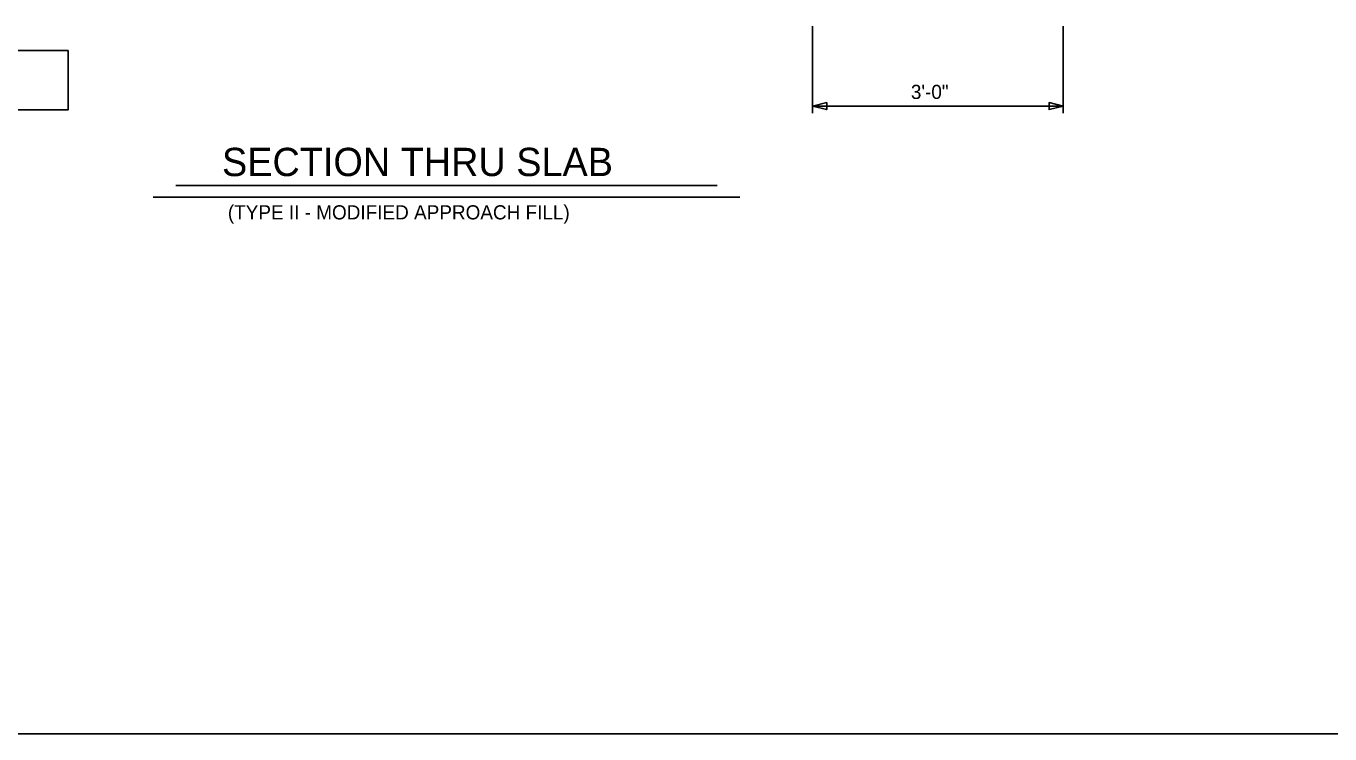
# Model space of a CAD drawing. Extents: x 0 to 575, y 0 to 300.
# Drawn here: x 396.9 to 512.5, y 0 to 62.8 of the extents above; entities that cross this region are included whole.
import ezdxf

# ---------------------------------------------------------------- set-up
doc = ezdxf.new("R2010")
doc.units = 0
for name, color, linetype in [('Dimension Lines CELL', 7, 'Continuous'), ('Mis Object Lines CELL', 7, 'Continuous'), ('Mis Object Lines Hidden', 7, 'Continuous'), ('Miscellaneous Lines CELL', 7, 'Continuous'), ('Sub Bearings Lines', 7, 'Continuous'), ('Sub End Bent Cap Lines', 7, 'Continuous'), ('Text CELL', 7, 'Continuous')]:
    doc.layers.add(name, color=color, linetype=linetype)

# ---------------------------------------------------------------- blocks, each defined once
blk = doc.blocks.new('AH')
at = {"layer": 'Mis Object Lines Hidden'}
blk.add_lwpolyline([(0, 0), (-1.25, 0.31), (-1.25, -0.31)], close=True, dxfattribs=at)

msp = doc.modelspace()

# ---------------------------------------------------------------- linework, layer by layer
at = {"layer": 'Dimension Lines CELL'}
for p, q in [((466.6, 62.76), (466.6, 55.05)), ((488.82, 62.76), (488.82, 55.05)), ((466.6, 55.67), (488.82, 55.67))]:
    msp.add_line(p, q, dxfattribs=at)
at = {"layer": 'Miscellaneous Lines CELL'}
for p, q in [((410.13, 48.62), (458.13, 48.62)), ((408.13, 47.58), (460.13, 47.58))]:
    msp.add_line(p, q, dxfattribs=at)
at = {"layer": 'Sub Bearings Lines'}
msp.add_line((0, 0), (575, 0), dxfattribs=at)
at = {"layer": 'Text CELL'}
msp.add_lwpolyline([(371.84, 60.59), (371.84, 55.33), (400.58, 55.33), (400.58, 60.59)], close=True, dxfattribs=at)

# ---------------------------------------------------------------- block references
at = {"layer": 'Sub End Bent Cap Lines', "xscale": 1.004341320565605, "yscale": 1.004341320565605, "rotation": 180}
msp.add_blockref('AH', (466.6, 55.67), dxfattribs=at)
at = {"layer": 'Sub End Bent Cap Lines', "xscale": 1.004341320565605, "yscale": 1.004341320565605}
msp.add_blockref('AH', (488.82, 55.67), dxfattribs=at)

# ---------------------------------------------------------------- texts
at = {"layer": 'Mis Object Lines CELL'}
for s, height, p in [('3\'-0"', 1.255, (475.31, 56.3)), ('(TYPE II - MODIFIED APPROACH FILL)', 1.2554, (414.75, 45.62))]:
    msp.add_text(s, height=height, dxfattribs=at).set_placement(p)
at = {"layer": 'Miscellaneous Lines CELL'}
msp.add_text('SECTION THRU SLAB', height=2.5084, dxfattribs=at).set_placement((414.23, 49.46))

doc.saveas('drawing.dxf')
